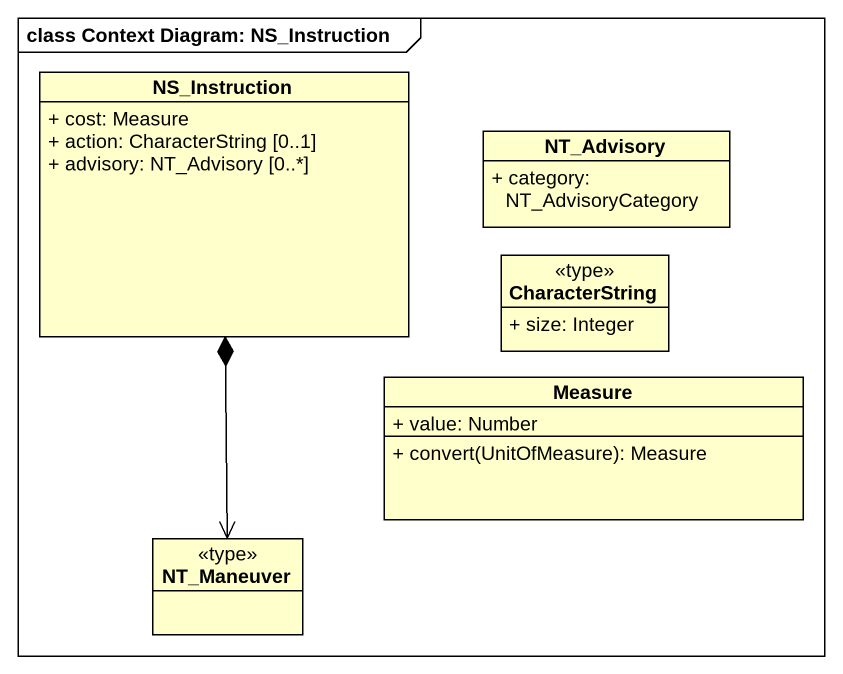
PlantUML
@startuml
mainframe class Context Diagram: NS_Instruction
hide circle
hide empty members
skinparam classAttributeIconSize 0
class NS_Instruction {
  + cost: Measure
  + action: CharacterString [0..1]
  + advisory: NT_Advisory [0..*]
}
class NT_Advisory {
  + category: NT_AdvisoryCategory
}
class CharacterString <<type>> {
  + size: Integer
}
class Measure {
  + value: Number
  + convert(UnitOfMeasure): Measure
}
class NT_Maneuver <<type>>
NT_Maneuver <-up-* NS_Instruction
@enduml
